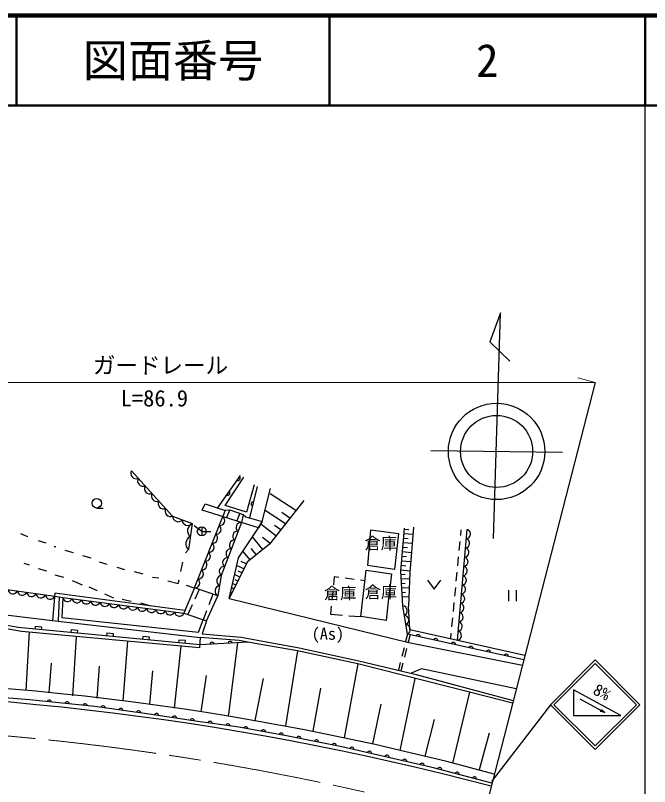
# Model space of a CAD drawing. Units: millimetres, scale not verified. Extents: x 40000 to 680000, y 20000 to 380000.
# Drawn here: x 509144 to 579500, y 294369 to 380000 of the extents above; entities that cross this region are included whole.
import ezdxf
from ezdxf.enums import TextEntityAlignment as Align

# ---------------------------------------------------------------- set-up
doc = ezdxf.new("R2010")
doc.units = ezdxf.units.MM
doc.header["$LTSCALE"] = 1000
doc.linetypes.add('CHAIN', pattern=[18.5, 12, -1.5, 3.5, -1.5])
for name, color, linetype, lineweight in [('M-BGD', 7, 'Continuous', 25), ('M-BMK', 2, 'CHAIN', 13), ('M-BMK-SRVR', 3, 'Continuous', 25), ('M-STR-HTXT', 7, 'Continuous', 13), ('M-STR-STRC', 7, 'Continuous', 25), ('M-TTL', 2, 'Continuous', 140), ('M-TTL-BAND', 7, 'Continuous', 25), ('M-TTL-LINE', 7, 'Continuous', 50)]:
    doc.layers.add(name, color=color, linetype=linetype, lineweight=lineweight)
doc.layers.add('M-TTL-TXT', color=7, linetype='Continuous')
doc.styles.add('ＭＳ ゴシック', font='')
doc.styles.get('ＭＳ ゴシック').set_extended_font_data('MS Gothic')

msp = doc.modelspace()

# ---------------------------------------------------------------- linework, layer by layer
at = {"layer": 'M-BGD'}
for p, q in [((562944, 346986), (561788, 343741)), ((562170, 321929), (562944, 346986)), ((561788, 343741), (563980, 341619)), ((555220, 331689), (569829, 331489)), ((531573, 325301), (534127, 328911)), ((532423, 325590), (534474, 328736)), ((535627, 327876), (534784, 324826)), ((535971, 327708), (535108, 324198)), ((540261, 325038), (537413, 326875)), ((529861, 325072), (530191, 325775)), ((530191, 325775), (532289, 325055)), ((534784, 324826), (532423, 325590)), ((518166, 325301), (518866, 325301)), ((536129, 323113), (529861, 325072)), ((532422, 325066), (532147, 324358)), ((532289, 325055), (532919, 325106)), ((532919, 325106), (532552, 324231)), ((532919, 325106), (534429, 324571)), ((534026, 324714), (533722, 323865)), ((534429, 324571), (534722, 324304)), ((539092, 323541), (536838, 325008)), ((539579, 324165), (538684, 324821)), ((528995, 316435), (532147, 324358)), ((534722, 324304), (536537, 323807)), ((536537, 323807), (536129, 323113)), ((529824, 322699), (528966, 323323)), ((529824, 323199), (529824, 322199)), ((538053, 322212), (536372, 323525)), ((538575, 322880), (537872, 323368)), ((552311, 322966), (552799, 322922)), ((558185, 310619), (559276, 322915)), ((558567, 322888), (558507, 322266)), ((509720, 322467), (510482, 322129)), ((529824, 322699), (530824, 322699)), ((536583, 320684), (535445, 322097)), ((537396, 321371), (536555, 322028)), ((552266, 322468), (553243, 322380)), ((511667, 321705), (512514, 321451)), ((552177, 321472), (553166, 321383)), ((552221, 321970), (552716, 321925)), ((558440, 321569), (558344, 320574)), ((513445, 321028), (513614, 321028)), ((514630, 320605), (515562, 320351)), ((535170, 319545), (534384, 320521)), ((535877, 320115), (535307, 320821)), ((552087, 320469), (553089, 320379)), ((552132, 320971), (552633, 320926)), ((516578, 320012), (517509, 319758)), ((551995, 319454), (553011, 319363)), ((552041, 319962), (552549, 319916)), ((558277, 319877), (558181, 318881)), ((510058, 319165), (510651, 318996)), ((511667, 318573), (512598, 318319)), ((518440, 319335), (519287, 319081)), ((520388, 318742), (521234, 318488)), ((527502, 318260), (527725, 319305)), ((534473, 318536), (533684, 318927)), ((534751, 319097), (534190, 319375)), ((551949, 318940), (552464, 318893)), ((495902, 318024), (513498, 315499)), ((513530, 317895), (514461, 317641)), ((522335, 318234), (523266, 317980)), ((534028, 317640), (533455, 317924)), ((534251, 318088), (533856, 318284)), ((547481, 313239), (548074, 318403)), ((548074, 318403), (550868, 317980)), ((550868, 317980), (550444, 314593)), ((551903, 318425), (552932, 318333)), ((551914, 317926), (552386, 317955)), ((558114, 318185), (558018, 317189)), ((515442, 317241), (516531, 316776)), ((524367, 317641), (525044, 317557)), ((533584, 316744), (533226, 316922)), ((533806, 317192), (533519, 317334)), ((544516, 317658), (544427, 316772)), ((545037, 317592), (544516, 317658)), ((546724, 317380), (545731, 317505)), ((547939, 317227), (547418, 317292)), ((551944, 317427), (552888, 317485)), ((551975, 316928), (552394, 316954)), ((554852, 317296), (555602, 316296)), ((555602, 316296), (556352, 317296)), ((517302, 316547), (518226, 316146)), ((529521, 316254), (529035, 315188)), ((533362, 316296), (533183, 316385)), ((544357, 316075), (544256, 315080)), ((552005, 316429), (552844, 316480)), ((557951, 316493), (557856, 315497)), ((563849, 316165), (563849, 314965)), ((564749, 314965), (564749, 316165)), ((513498, 315499), (514400, 315381)), ((513985, 315435), (513868, 312745)), ((514400, 315381), (527830, 313633)), ((519016, 315776), (520041, 315331)), ((520978, 315178), (522003, 314955)), ((530970, 315518), (530596, 314532)), ((531018, 315740), (530970, 315518)), ((532844, 315252), (552807, 310384)), ((532918, 315400), (532846, 315436)), ((533140, 315848), (532996, 315919)), ((552035, 315930), (552403, 315953)), ((552066, 315431), (552801, 315476)), ((509801, 311606), (494184, 314414)), ((523016, 314770), (524136, 314444)), ((528744, 314551), (528259, 313485)), ((544186, 314384), (544097, 313498)), ((550444, 314593), (550275, 312815)), ((552643, 311305), (552127, 314433)), ((552889, 311801), (552755, 314419)), ((557789, 314800), (557693, 313805)), ((503625, 313970), (513265, 312814)), ((530348, 313877), (529975, 312891)), ((544097, 313498), (545440, 313395)), ((513265, 312814), (529642, 310941)), ((530343, 312763), (529844, 311319)), ((546138, 313341), (547481, 313239)), ((550275, 312815), (547481, 313239)), ((557626, 313108), (557530, 312113)), ((511330, 312148), (511302, 311849)), ((512077, 312077), (511330, 312148)), ((512048, 311779), (512077, 312077)), ((515312, 311772), (515284, 311473)), ((516059, 311702), (515312, 311772)), ((516031, 311403), (516059, 311702)), ((552889, 311801), (565674, 308948)), ((529575, 309770), (509801, 311606)), ((510651, 311545), (510312, 305026)), ((515895, 311040), (515477, 304433)), ((519295, 311396), (519266, 311098)), ((520041, 311326), (519295, 311396)), ((520013, 311027), (520041, 311326)), ((523277, 311021), (523249, 310722)), ((524023, 310950), (523277, 311021)), ((523995, 310651), (524023, 310950)), ((529642, 310941), (529575, 309770)), ((533956, 310583), (529642, 310941)), ((529844, 311319), (534172, 310961)), ((534172, 310961), (540621, 309789)), ((552643, 311305), (552431, 310462)), ((565543, 308443), (552643, 311305)), ((552937, 311240), (552721, 310395)), ((557463, 311416), (557403, 310793)), ((521106, 303885), (521602, 310510)), ((527259, 310645), (527231, 310346)), ((528006, 310574), (527259, 310645)), ((527978, 310276), (528006, 310574)), ((534966, 310389), (529595, 310123)), ((536132, 310165), (533956, 310583)), ((540454, 309429), (536132, 310165)), ((552807, 310384), (565387, 307835)), ((527493, 309963), (526738, 303079)), ((540454, 309429), (539099, 301131)), ((547142, 307989), (540454, 309429)), ((540621, 309789), (547243, 308346)), ((552260, 309783), (552016, 308813)), ((552548, 309716), (552300, 308747)), ((547243, 308346), (553602, 306818)), ((513106, 308074), (512852, 304772)), ((518440, 307735), (518186, 304179)), ((547142, 307989), (545618, 299777)), ((559504, 304857), (547142, 307989)), ((551846, 308134), (551634, 307291)), ((552127, 308069), (551911, 307224)), ((554180, 307428), (553050, 306950)), ((564714, 305223), (554180, 307428)), ((524367, 307227), (524028, 303502)), ((530294, 306719), (529701, 302655)), ((553602, 306818), (564379, 303923)), ((536644, 306381), (535712, 301724)), ((551848, 298386), (553501, 306378)), ((542994, 305280), (542147, 300539)), ((559504, 304857), (557641, 296983)), ((564305, 303636), (559504, 304857)), ((549682, 303502), (548751, 299099)), ((555609, 301809), (554570, 297739)), ((561705, 300285), (560580, 296218))]:
    msp.add_line(p, q, dxfattribs=at)
for points in [[(522006, 329436), (526585, 324406), (528746, 323567), (528349, 320684), (528024, 320311)], [(532844, 315252), (533876, 319766), (536129, 323113), (536537, 323807), (537455, 327473)], [(541131, 326151), (537326, 321282), (534843, 319283), (532844, 315252)], [(534429, 324571), (534420, 324519), (534223, 323709)], [(534223, 323709), (531983, 317823), (531590, 315543)], [(552127, 314433), (551891, 318295), (552321, 323082)], [(553303, 323161), (552916, 318130), (552755, 314419)], [(526062, 317228), (527209, 316910), (527298, 317318)], [(528995, 316435), (528986, 316415), (528107, 316687)], [(527955, 313934), (513529, 315861), (513265, 312814)], [(514400, 315381), (514306, 313135), (529447, 311498), (529975, 312891)], [(529595, 310123), (509446, 312024), (494126, 314808)], [(532710, 302193), (532807, 302415), (533817, 310332)], [(562013, 294737), (555378, 296499), (549392, 297870), (545360, 298788), (539388, 299982), (533918, 300952), (529389, 301608), (523975, 302423), (517971, 303248), (510719, 304008), (503811, 304567), (495899, 305126), (486899, 305298), (476095, 305353)]]:
    msp.add_lwpolyline(points, dxfattribs=at)
for points in [[(548582, 322891), (551630, 322467), (551206, 318488), (548243, 318911)], [(527830, 313633), (530343, 312763), (531590, 315543), (528995, 316435)]]:
    msp.add_lwpolyline(points, close=True, dxfattribs=at)
for centre, radius in [((562529, 331585), 5351), ((562529, 331585), 4000), ((518166, 325826), 525), ((529824, 322699), 500)]:
    msp.add_circle(centre, radius, dxfattribs=at)
for centre, radius, start, end in [((522537, 329153), 602, 151.89572, 292.72474), ((523300, 328314), 602, 151.89572, 292.72474), ((533837, 328599), 256, 247.40591, 42.04515), ((524063, 327476), 602, 151.89572, 292.72474), ((532682, 326966), 256, 247.40591, 42.04515), ((524826, 326637), 602, 151.89572, 292.72474), ((525589, 325799), 602, 151.89572, 292.72474), ((535548, 325752), 256, 88.86003, 243.49926), ((526353, 324961), 602, 151.89572, 292.72474), ((527205, 324401), 620, 179.54976, 318.03179), ((528285, 323982), 620, 179.54976, 318.03179), ((531806, 323920), 555, 264.52098, 52.08908), ((534171, 323167), 544, 84.53926, 233.79443), ((529104, 322783), 862, 114.56769, 229.77067), ((531412, 322929), 555, 264.52098, 52.08908), ((559100, 322414), 531, 279.18467, 70.67074), ((528906, 321342), 862, 114.56769, 229.77067), ((531018, 321939), 555, 264.52098, 52.08908), ((533798, 322186), 544, 84.53926, 233.79443), ((530624, 320949), 555, 264.52098, 52.08908), ((533425, 321205), 544, 84.53926, 233.79443), ((559009, 321390), 531, 279.18467, 70.67074), ((530230, 319959), 555, 264.52098, 52.08908), ((533051, 320224), 544, 84.53926, 233.79443), ((558918, 320365), 531, 279.18467, 70.67074), ((529836, 318968), 555, 264.52098, 52.08908), ((532678, 319243), 544, 84.53926, 233.79443), ((558827, 319340), 531, 279.18467, 70.67074), ((532305, 318262), 544, 84.53926, 233.79443), ((558737, 318316), 531, 279.18467, 70.67074), ((529442, 317978), 555, 264.52098, 52.08908), ((532100, 317216), 618, 100.86268, 239.54525), ((558646, 317291), 531, 279.18467, 70.67074), ((529048, 316988), 555, 264.52098, 52.08908), ((508860, 316307), 542, 186.99435, 336.66711), ((509895, 316159), 542, 186.99435, 336.66711), ((531903, 316076), 618, 100.86268, 239.54525), ((558555, 316266), 531, 279.18467, 70.67074), ((510930, 316010), 542, 186.99435, 336.66711), ((511965, 315862), 542, 186.99435, 336.66711), ((513000, 315713), 542, 186.99435, 336.66711), ((514935, 315451), 539, 187.5418, 337.62936), ((515968, 315317), 539, 187.5418, 337.62936), ((558464, 315242), 531, 279.18467, 70.67074), ((517001, 315182), 539, 187.5418, 337.62936), ((518034, 315048), 539, 187.5418, 337.62936), ((519067, 314914), 539, 187.5418, 337.62936), ((520100, 314779), 539, 187.5418, 337.62936), ((521133, 314645), 539, 187.5418, 337.62936), ((522166, 314510), 539, 187.5418, 337.62936), ((523199, 314376), 539, 187.5418, 337.62936), ((552066, 313887), 549, 295.11263, 83.62039), ((558373, 314217), 531, 279.18467, 70.67074), ((524232, 314241), 539, 187.5418, 337.62936), ((525265, 314107), 539, 187.5418, 337.62936), ((526298, 313973), 539, 187.5418, 337.62936), ((527331, 313838), 539, 187.5418, 337.62936), ((558282, 313192), 531, 279.18467, 70.67074), ((552238, 312845), 549, 295.11263, 83.62039), ((558191, 312168), 531, 279.18467, 70.67074), ((552410, 311802), 549, 295.11263, 83.62039), ((553816, 310987), 256, 0.17129, 154.81052), ((558100, 311143), 531, 279.18467, 70.67074), ((530973, 310135), 256, 15.51597, 170.1552), ((532971, 310234), 256, 15.51597, 170.1552), ((555769, 310554), 256, 0.17129, 154.81052), ((557721, 310121), 256, 0.17129, 154.81052), ((559674, 309687), 256, 0.17129, 154.81052), ((561626, 309254), 256, 0.17129, 154.81052), ((563579, 308821), 256, 0.17129, 154.81052), ((483146, 3016), 303254, 74.87413, 91.33991), ((480906, -12299), 317237, 75.20233, 91.68861), ((512892, 303724), 256, 6.70085, 161.34008), ((514881, 303515), 256, 6.70085, 161.34008), ((516870, 303307), 256, 6.70085, 161.34008), ((518854, 303070), 256, 4.8569, 159.49613), ((520835, 302798), 256, 4.8569, 159.49613), ((522816, 302526), 256, 4.8569, 159.49613), ((524795, 302243), 256, 4.11666, 158.75589), ((526773, 301945), 256, 4.11666, 158.75589), ((528751, 301647), 256, 4.11666, 158.75589), ((530730, 301357), 256, 4.43749, 159.07673), ((532709, 301070), 256, 4.43749, 159.07673), ((534683, 300759), 256, 2.62674, 157.26597), ((536652, 300410), 256, 2.62674, 157.26597), ((538622, 300061), 256, 2.62674, 157.26597), ((540585, 299685), 256, 1.37045, 156.00968), ((542546, 299293), 256, 1.37045, 156.00968), ((544507, 298901), 256, 1.37045, 156.00968), ((546460, 298480), 256, 359.86438, 154.50361), ((548411, 298036), 256, 359.86438, 154.50361), ((550360, 297591), 256, 359.77931, 154.41854), ((552310, 297144), 256, 359.77931, 154.41854), ((554259, 296698), 256, 359.77931, 154.41854), ((556200, 296223), 256, 357.80743, 152.44667), ((558133, 295709), 256, 357.80743, 152.44667), ((560066, 295196), 256, 357.80743, 152.44667)]:
    msp.add_arc(centre, radius, start, end, dxfattribs=at)
at = {"layer": 'M-BMK'}
msp.add_arc((481662, 1697), 299476, 74.65337, 93.80099, dxfattribs=at)
at = {"layer": 'M-BMK-SRVR'}
msp.add_line((573474, 339231), (560921, 290495), dxfattribs=at)
at = {"layer": 'M-STR-HTXT'}
for q in [(476022, 339231), (571542, 339749)]:
    msp.add_line((573474, 339231), q, dxfattribs=at)
at = {"layer": 'M-STR-STRC'}
for p, q in [((568499, 303463), (573463, 308426)), ((573463, 308426), (578427, 303463)), ((568881, 303463), (573463, 308045)), ((573463, 308045), (578045, 303463)), ((571056, 305103), (571056, 302272)), ((576314, 302272), (571056, 305103)), ((571773, 304128), (574533, 302577)), ((568499, 303463), (561959, 294951)), ((573463, 298499), (568499, 303463)), ((573463, 298881), (568881, 303463)), ((578427, 303463), (573463, 298499)), ((578045, 303463), (573463, 298881)), ((574533, 302577), (574031, 302705)), ((574533, 302577), (574163, 302939)), ((571056, 302272), (576314, 302272))]:
    msp.add_line(p, q, dxfattribs=at)
at = {"layer": 'M-TTL'}
msp.add_line((680000, 380000), (40000, 380000), dxfattribs=at)
at = {"layer": 'M-TTL-BAND'}
msp.add_line((579000, 20000), (579000, 370000), dxfattribs=at)
at = {"layer": 'M-TTL-LINE'}
for p, q in [((509247, 380000), (509247, 370000)), ((543997, 380000), (543997, 370000)), ((579000, 380000), (579000, 370000)), ((40000, 370000), (680000, 370000))]:
    msp.add_line(p, q, dxfattribs=at)

# ---------------------------------------------------------------- texts
at = {"layer": 'M-BGD', "style": 'ＭＳ ゴシック'}
for s, p in [('倉庫', (547880, 320330)), ('倉庫', (543369, 314784)), ('倉庫', (547898, 314906)), ('(As)', (542015, 310281))]:
    msp.add_text(s, height=1320, dxfattribs=at).set_placement(p, align=Align.BOTTOM_LEFT)
at = {"layer": 'M-STR-HTXT', "style": 'ＭＳ ゴシック'}
for s, p in [('ガードレール', (517738, 339681)), ('L=86.9', (520817, 336029))]:
    msp.add_text(s, height=1833, dxfattribs=at).set_placement(p, align=Align.BOTTOM_LEFT)
at = {"layer": 'M-STR-STRC', "style": 'ＭＳ ゴシック'}
msp.add_text('8%', height=1320, rotation=332.959, dxfattribs=at).set_placement((572931, 304343), align=Align.BOTTOM_LEFT)
at = {"layer": 'M-TTL-TXT', "style": 'ＭＳ ゴシック'}
for s, p in [('図面番号', (526622, 375000)), ('2', (561497, 375000))]:
    msp.add_text(s, height=3666, dxfattribs=at).set_placement(p, align=Align.MIDDLE_CENTER)

doc.saveas('drawing.dxf')
